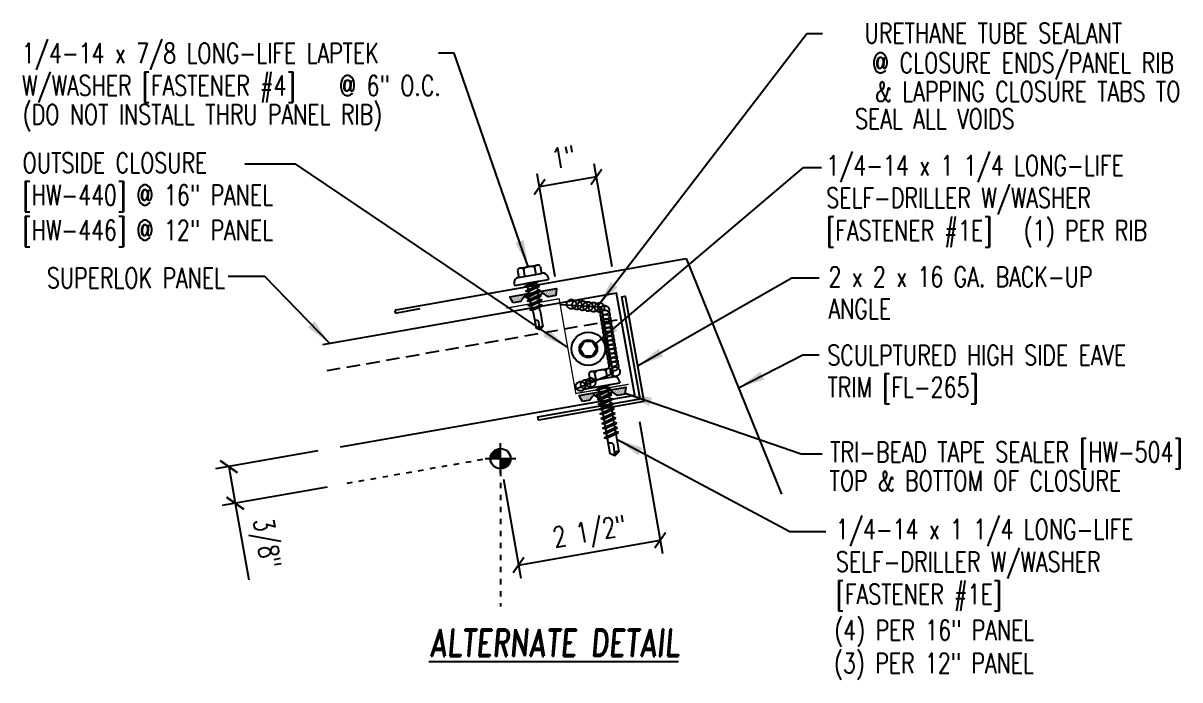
# Model space of a CAD drawing. Header units: inches. Extents: x 7 to 198, y 6 to 102.
# Drawn here: x 13.91 to 35.51, y 36.65 to 48.92 of the extents above; entities that cross this region are included whole.
import ezdxf
from ezdxf.enums import TextEntityAlignment as Align

# ---------------------------------------------------------------- set-up
doc = ezdxf.new("R2010")
doc.units = ezdxf.units.IN
doc.header["$MEASUREMENT"] = 0
for name, pattern in [('CENTER2', [1.125, 0.75, -0.125, 0.125, -0.125]), ('DASH2', [0.1875, 0.125, -0.0625]), ('DOT2', [0.125, 0, -0.125])]:
    doc.linetypes.add(name, pattern=pattern)
for name, color, linetype in [('CLO', 3, 'Continuous'), ('DIM', 2, 'Continuous'), ('FASTENER', 9, 'Continuous'), ('LABEL', 6, 'Continuous'), ('PANEL', 11, 'Continuous'), ('SEALANT', 253, 'CENTER2'), ('SECTION', 11, 'Continuous'), ('STLA', 10, 'Continuous'), ('TAPE', 8, 'Continuous'), ('TEXT', 2, 'Continuous'), ('TRIM', 6, 'Continuous')]:
    doc.layers.add(name, color=color, linetype=linetype)
doc.styles.add('ROMAND', font='romand', dxfattribs={"height": 0.075})
doc.styles.add('TEXT', font='SIMPLEX', dxfattribs={"width": 0.75, "height": 6})
doc.styles.add('TEXT1', font='ROMANS.shx', dxfattribs={"width": 0.75, "height": 0.375})
doc.dimstyles.new('DETAIL$7', dxfattribs={"dimscale": 4, "dimtxt": 6, "dimasz": 0.125, "dimexe": 0.0625, "dimexo": 0.125, "dimgap": 0.0625, "dimtad": 1, "dimdec": 5, "dimzin": 3, "dimdsep": 46, "dimlunit": 4, "dimtxsty": 'TEXT', "dimblk": 'ARCHTICK', "dimcen": 0.0625, "dimclrd": 7, "dimclre": 7, "dimclrt": 2, "dimadec": 0, "dimazin": 0, "dimtfac": 0.666667, "dimtdec": 5, "dimtmove": 0, "dimatfit": 3, "dimfxl": 0, "dimfrac": 2, "dimtolj": 1, "dimtzin": 3, "dimarcsym": 0})

# ---------------------------------------------------------------- blocks, each defined once
blk = doc.blocks.new('*X2')
at = {"color": 0}
for p, q in [((-0.434, 0.135), (-0.434, 0.135)), ((-0.434, 0.123), (-0.434, 0.123)), ((-0.422, 0.141), (-0.422, 0.141)), ((-0.422, 0.129), (-0.422, 0.129)), ((-0.422, 0.117), (-0.422, 0.117)), ((-0.422, 0.105), (-0.422, 0.105)), ((-0.422, 0.094), (-0.422, 0.094)), ((-0.422, 0.082), (-0.422, 0.082)), ((-0.41, 0.135), (-0.41, 0.135)), ((-0.41, 0.123), (-0.41, 0.123)), ((-0.41, 0.111), (-0.41, 0.111)), ((-0.41, 0.1), (-0.41, 0.1)), ((-0.41, 0.088), (-0.41, 0.088)), ((-0.41, 0.076), (-0.41, 0.076)), ((-0.41, 0.064), (-0.41, 0.064)), ((-0.41, 0.053), (-0.41, 0.053)), ((-0.41, 0.041), (-0.41, 0.041)), ((-0.398, 0.141), (-0.398, 0.141)), ((-0.398, 0.129), (-0.398, 0.129)), ((-0.398, 0.117), (-0.398, 0.117)), ((-0.398, 0.105), (-0.398, 0.105)), ((-0.398, 0.094), (-0.398, 0.094)), ((-0.398, 0.082), (-0.398, 0.082)), ((-0.398, 0.07), (-0.398, 0.07)), ((-0.398, 0.059), (-0.398, 0.059)), ((-0.398, 0.047), (-0.398, 0.047)), ((-0.398, 0.035), (-0.398, 0.035)), ((-0.398, 0.023), (-0.398, 0.023)), ((-0.387, 0.135), (-0.387, 0.135)), ((-0.387, 0.123), (-0.387, 0.123)), ((-0.387, 0.111), (-0.387, 0.111)), ((-0.387, 0.1), (-0.387, 0.1)), ((-0.387, 0.088), (-0.387, 0.088)), ((-0.387, 0.076), (-0.387, 0.076)), ((-0.387, 0.064), (-0.387, 0.064)), ((-0.387, 0.053), (-0.387, 0.053)), ((-0.387, 0.041), (-0.387, 0.041)), ((-0.387, 0.029), (-0.387, 0.029)), ((-0.375, 0.141), (-0.375, 0.141)), ((-0.375, 0.129), (-0.375, 0.129)), ((-0.375, 0.117), (-0.375, 0.117)), ((-0.375, 0.105), (-0.375, 0.105)), ((-0.375, 0.094), (-0.375, 0.094)), ((-0.375, 0.082), (-0.375, 0.082)), ((-0.375, 0.07), (-0.375, 0.07)), ((-0.375, 0.059), (-0.375, 0.059)), ((-0.375, 0.047), (-0.375, 0.047)), ((-0.375, 0.035), (-0.375, 0.035)), ((-0.375, 0.023), (-0.375, 0.023)), ((-0.363, 0.135), (-0.363, 0.135)), ((-0.363, 0.123), (-0.363, 0.123)), ((-0.363, 0.111), (-0.363, 0.111)), ((-0.363, 0.1), (-0.363, 0.1)), ((-0.363, 0.088), (-0.363, 0.088)), ((-0.363, 0.076), (-0.363, 0.076)), ((-0.363, 0.064), (-0.363, 0.064)), ((-0.363, 0.053), (-0.363, 0.053)), ((-0.363, 0.041), (-0.363, 0.041)), ((-0.363, 0.029), (-0.363, 0.029)), ((-0.352, 0.141), (-0.352, 0.141)), ((-0.352, 0.129), (-0.352, 0.129)), ((-0.352, 0.117), (-0.352, 0.117)), ((-0.352, 0.105), (-0.352, 0.105)), ((-0.352, 0.094), (-0.352, 0.094)), ((-0.352, 0.082), (-0.352, 0.082)), ((-0.352, 0.07), (-0.352, 0.07)), ((-0.352, 0.059), (-0.352, 0.059)), ((-0.352, 0.047), (-0.352, 0.047)), ((-0.352, 0.035), (-0.352, 0.035)), ((-0.352, 0.023), (-0.352, 0.023)), ((-0.34, 0.135), (-0.34, 0.135)), ((-0.34, 0.123), (-0.34, 0.123)), ((-0.34, 0.111), (-0.34, 0.111)), ((-0.34, 0.1), (-0.34, 0.1)), ((-0.34, 0.088), (-0.34, 0.088)), ((-0.34, 0.076), (-0.34, 0.076)), ((-0.34, 0.064), (-0.34, 0.064)), ((-0.34, 0.053), (-0.34, 0.053)), ((-0.34, 0.041), (-0.34, 0.041)), ((-0.34, 0.029), (-0.34, 0.029)), ((-0.328, 0.141), (-0.328, 0.141)), ((-0.328, 0.129), (-0.328, 0.129)), ((-0.328, 0.117), (-0.328, 0.117)), ((-0.328, 0.105), (-0.328, 0.105)), ((-0.328, 0.094), (-0.328, 0.094)), ((-0.328, 0.082), (-0.328, 0.082)), ((-0.328, 0.07), (-0.328, 0.07)), ((-0.328, 0.059), (-0.328, 0.059)), ((-0.328, 0.047), (-0.328, 0.047)), ((-0.328, 0.035), (-0.328, 0.035)), ((-0.328, 0.023), (-0.328, 0.023)), ((-0.316, 0.135), (-0.316, 0.135)), ((-0.316, 0.123), (-0.316, 0.123)), ((-0.316, 0.111), (-0.316, 0.111)), ((-0.316, 0.1), (-0.316, 0.1)), ((-0.316, 0.088), (-0.316, 0.088)), ((-0.316, 0.076), (-0.316, 0.076)), ((-0.316, 0.064), (-0.316, 0.064)), ((-0.316, 0.053), (-0.316, 0.053)), ((-0.316, 0.041), (-0.316, 0.041)), ((-0.316, 0.029), (-0.316, 0.029)), ((-0.305, 0.141), (-0.305, 0.141)), ((-0.305, 0.129), (-0.305, 0.129)), ((-0.305, 0.117), (-0.305, 0.117)), ((-0.305, 0.105), (-0.305, 0.105)), ((-0.305, 0.094), (-0.305, 0.094)), ((-0.305, 0.082), (-0.305, 0.082)), ((-0.305, 0.07), (-0.305, 0.07)), ((-0.305, 0.059), (-0.305, 0.059)), ((-0.305, 0.047), (-0.305, 0.047)), ((-0.305, 0.035), (-0.305, 0.035)), ((-0.305, 0.023), (-0.305, 0.023)), ((-0.293, 0.135), (-0.293, 0.135)), ((-0.293, 0.123), (-0.293, 0.123)), ((-0.293, 0.111), (-0.293, 0.111)), ((-0.293, 0.1), (-0.293, 0.1)), ((-0.293, 0.088), (-0.293, 0.088)), ((-0.293, 0.076), (-0.293, 0.076)), ((-0.293, 0.064), (-0.293, 0.064)), ((-0.293, 0.053), (-0.293, 0.053)), ((-0.293, 0.041), (-0.293, 0.041)), ((-0.293, 0.029), (-0.293, 0.029)), ((-0.281, 0.141), (-0.281, 0.141)), ((-0.281, 0.129), (-0.281, 0.129)), ((-0.281, 0.117), (-0.281, 0.117)), ((-0.281, 0.105), (-0.281, 0.105)), ((-0.281, 0.094), (-0.281, 0.094)), ((-0.281, 0.082), (-0.281, 0.082)), ((-0.281, 0.07), (-0.281, 0.07)), ((-0.281, 0.059), (-0.281, 0.059)), ((-0.281, 0.047), (-0.281, 0.047)), ((-0.281, 0.035), (-0.281, 0.035)), ((-0.281, 0.023), (-0.281, 0.023)), ((-0.27, 0.135), (-0.27, 0.135)), ((-0.27, 0.123), (-0.27, 0.123)), ((-0.27, 0.111), (-0.27, 0.111)), ((-0.27, 0.1), (-0.27, 0.1)), ((-0.27, 0.088), (-0.27, 0.088)), ((-0.27, 0.076), (-0.27, 0.076)), ((-0.27, 0.064), (-0.27, 0.064)), ((-0.27, 0.053), (-0.27, 0.053)), ((-0.27, 0.041), (-0.27, 0.041)), ((-0.27, 0.029), (-0.27, 0.029)), ((-0.258, 0.141), (-0.258, 0.141)), ((-0.258, 0.129), (-0.258, 0.129)), ((-0.258, 0.117), (-0.258, 0.117)), ((-0.258, 0.105), (-0.258, 0.105)), ((-0.258, 0.094), (-0.258, 0.094)), ((-0.258, 0.082), (-0.258, 0.082)), ((-0.258, 0.07), (-0.258, 0.07)), ((-0.258, 0.059), (-0.258, 0.059)), ((-0.258, 0.047), (-0.258, 0.047)), ((-0.258, 0.035), (-0.258, 0.035)), ((-0.258, 0.023), (-0.258, 0.023)), ((-0.246, 0.135), (-0.246, 0.135)), ((-0.246, 0.123), (-0.246, 0.123)), ((-0.246, 0.111), (-0.246, 0.111)), ((-0.246, 0.1), (-0.246, 0.1)), ((-0.246, 0.088), (-0.246, 0.088)), ((-0.246, 0.076), (-0.246, 0.076)), ((-0.246, 0.064), (-0.246, 0.064)), ((-0.246, 0.053), (-0.246, 0.053)), ((-0.246, 0.041), (-0.246, 0.041)), ((-0.234, 0.141), (-0.234, 0.141)), ((-0.234, 0.129), (-0.234, 0.129)), ((-0.234, 0.117), (-0.234, 0.117)), ((-0.234, 0.105), (-0.234, 0.105)), ((-0.234, 0.094), (-0.234, 0.094)), ((-0.234, 0.082), (-0.234, 0.082)), ((-0.234, 0.07), (-0.234, 0.07)), ((-0.234, 0.059), (-0.234, 0.059)), ((-0.234, 0.047), (-0.234, 0.047)), ((-0.223, 0.135), (-0.223, 0.135)), ((-0.223, 0.123), (-0.223, 0.123)), ((-0.223, 0.111), (-0.223, 0.111)), ((-0.223, 0.1), (-0.223, 0.1)), ((-0.223, 0.088), (-0.223, 0.088)), ((-0.223, 0.076), (-0.223, 0.076)), ((-0.223, 0.064), (-0.223, 0.064)), ((-0.211, 0.141), (-0.211, 0.141)), ((-0.211, 0.129), (-0.211, 0.129)), ((-0.211, 0.117), (-0.211, 0.117)), ((-0.211, 0.105), (-0.211, 0.105)), ((-0.211, 0.094), (-0.211, 0.094)), ((-0.211, 0.082), (-0.211, 0.082)), ((-0.211, 0.07), (-0.211, 0.07)), ((-0.199, 0.135), (-0.199, 0.135)), ((-0.199, 0.123), (-0.199, 0.123)), ((-0.199, 0.111), (-0.199, 0.111)), ((-0.199, 0.1), (-0.199, 0.1)), ((-0.199, 0.088), (-0.199, 0.088)), ((-0.188, 0.141), (-0.188, 0.141)), ((-0.188, 0.129), (-0.188, 0.129)), ((-0.188, 0.117), (-0.188, 0.117)), ((-0.188, 0.105), (-0.188, 0.105)), ((-0.188, 0.094), (-0.188, 0.094)), ((-0.176, 0.135), (-0.176, 0.135)), ((-0.176, 0.123), (-0.176, 0.123)), ((-0.176, 0.111), (-0.176, 0.111)), ((-0.164, 0.141), (-0.164, 0.141)), ((-0.164, 0.129), (-0.164, 0.129)), ((-0.164, 0.117), (-0.164, 0.117)), ((-0.164, 0.105), (-0.164, 0.105)), ((-0.152, 0.135), (-0.152, 0.135)), ((-0.152, 0.123), (-0.152, 0.123)), ((-0.152, 0.111), (-0.152, 0.111)), ((-0.152, 0.1), (-0.152, 0.1)), ((-0.141, 0.141), (-0.141, 0.141)), ((-0.141, 0.129), (-0.141, 0.129)), ((-0.141, 0.117), (-0.141, 0.117)), ((-0.141, 0.105), (-0.141, 0.105)), ((-0.141, 0.094), (-0.141, 0.094)), ((-0.141, 0.082), (-0.141, 0.082)), ((-0.129, 0.135), (-0.129, 0.135)), ((-0.129, 0.123), (-0.129, 0.123)), ((-0.129, 0.111), (-0.129, 0.111)), ((-0.129, 0.1), (-0.129, 0.1)), ((-0.129, 0.088), (-0.129, 0.088)), ((-0.129, 0.076), (-0.129, 0.076)), ((-0.117, 0.141), (-0.117, 0.141)), ((-0.117, 0.129), (-0.117, 0.129)), ((-0.117, 0.117), (-0.117, 0.117)), ((-0.117, 0.105), (-0.117, 0.105)), ((-0.117, 0.094), (-0.117, 0.094)), ((-0.117, 0.082), (-0.117, 0.082)), ((-0.117, 0.07), (-0.117, 0.07)), ((-0.117, 0.059), (-0.117, 0.059)), ((-0.105, 0.135), (-0.105, 0.135)), ((-0.105, 0.123), (-0.105, 0.123)), ((-0.105, 0.111), (-0.105, 0.111)), ((-0.105, 0.1), (-0.105, 0.1)), ((-0.105, 0.088), (-0.105, 0.088)), ((-0.105, 0.076), (-0.105, 0.076)), ((-0.105, 0.064), (-0.105, 0.064)), ((-0.105, 0.053), (-0.105, 0.053)), ((-0.094, 0.141), (-0.094, 0.141)), ((-0.094, 0.129), (-0.094, 0.129)), ((-0.094, 0.117), (-0.094, 0.117)), ((-0.094, 0.105), (-0.094, 0.105)), ((-0.094, 0.094), (-0.094, 0.094)), ((-0.094, 0.082), (-0.094, 0.082)), ((-0.094, 0.07), (-0.094, 0.07)), ((-0.094, 0.059), (-0.094, 0.059)), ((-0.094, 0.047), (-0.094, 0.047)), ((-0.094, 0.035), (-0.094, 0.035)), ((-0.082, 0.135), (-0.082, 0.135)), ((-0.082, 0.123), (-0.082, 0.123)), ((-0.082, 0.111), (-0.082, 0.111)), ((-0.082, 0.1), (-0.082, 0.1)), ((-0.082, 0.088), (-0.082, 0.088)), ((-0.082, 0.076), (-0.082, 0.076)), ((-0.082, 0.064), (-0.082, 0.064)), ((-0.082, 0.053), (-0.082, 0.053)), ((-0.082, 0.041), (-0.082, 0.041)), ((-0.082, 0.029), (-0.082, 0.029)), ((-0.07, 0.141), (-0.07, 0.141)), ((-0.07, 0.129), (-0.07, 0.129)), ((-0.07, 0.117), (-0.07, 0.117)), ((-0.07, 0.105), (-0.07, 0.105)), ((-0.07, 0.094), (-0.07, 0.094)), ((-0.07, 0.082), (-0.07, 0.082)), ((-0.07, 0.07), (-0.07, 0.07)), ((-0.07, 0.059), (-0.07, 0.059)), ((-0.07, 0.047), (-0.07, 0.047)), ((-0.07, 0.035), (-0.07, 0.035)), ((-0.07, 0.023), (-0.07, 0.023)), ((-0.059, 0.135), (-0.059, 0.135)), ((-0.059, 0.123), (-0.059, 0.123)), ((-0.059, 0.111), (-0.059, 0.111)), ((-0.059, 0.1), (-0.059, 0.1)), ((-0.059, 0.088), (-0.059, 0.088)), ((-0.059, 0.076), (-0.059, 0.076)), ((-0.059, 0.064), (-0.059, 0.064)), ((-0.059, 0.053), (-0.059, 0.053)), ((-0.059, 0.041), (-0.059, 0.041)), ((-0.059, 0.029), (-0.059, 0.029)), ((-0.047, 0.141), (-0.047, 0.141)), ((-0.047, 0.129), (-0.047, 0.129)), ((-0.047, 0.117), (-0.047, 0.117)), ((-0.047, 0.105), (-0.047, 0.105)), ((-0.047, 0.094), (-0.047, 0.094)), ((-0.047, 0.082), (-0.047, 0.082)), ((-0.047, 0.07), (-0.047, 0.07)), ((-0.047, 0.059), (-0.047, 0.059)), ((-0.047, 0.047), (-0.047, 0.047)), ((-0.047, 0.035), (-0.047, 0.035)), ((-0.047, 0.023), (-0.047, 0.023)), ((-0.035, 0.135), (-0.035, 0.135)), ((-0.035, 0.123), (-0.035, 0.123)), ((-0.035, 0.111), (-0.035, 0.111)), ((-0.035, 0.1), (-0.035, 0.1)), ((-0.035, 0.088), (-0.035, 0.088)), ((-0.035, 0.076), (-0.035, 0.076)), ((-0.035, 0.064), (-0.035, 0.064)), ((-0.035, 0.053), (-0.035, 0.053)), ((-0.035, 0.041), (-0.035, 0.041)), ((-0.035, 0.029), (-0.035, 0.029)), ((-0.023, 0.141), (-0.023, 0.141)), ((-0.023, 0.129), (-0.023, 0.129)), ((-0.023, 0.117), (-0.023, 0.117)), ((-0.023, 0.105), (-0.023, 0.105)), ((-0.023, 0.094), (-0.023, 0.094)), ((-0.023, 0.082), (-0.023, 0.082)), ((-0.023, 0.07), (-0.023, 0.07)), ((-0.023, 0.059), (-0.023, 0.059)), ((-0.023, 0.047), (-0.023, 0.047)), ((-0.023, 0.035), (-0.023, 0.035)), ((-0.023, 0.023), (-0.023, 0.023)), ((-0.012, 0.135), (-0.012, 0.135)), ((-0.012, 0.123), (-0.012, 0.123)), ((-0.012, 0.111), (-0.012, 0.111)), ((-0.012, 0.1), (-0.012, 0.1)), ((-0.012, 0.088), (-0.012, 0.088)), ((-0.012, 0.076), (-0.012, 0.076)), ((-0.012, 0.064), (-0.012, 0.064)), ((-0.012, 0.053), (-0.012, 0.053)), ((-0.012, 0.041), (-0.012, 0.041)), ((-0.012, 0.029), (-0.012, 0.029)), ((0, 0.141), (0, 0.141)), ((0, 0.129), (0, 0.129)), ((0, 0.117), (0, 0.117)), ((0, 0.105), (0, 0.105)), ((0, 0.094), (0, 0.094)), ((0, 0.082), (0, 0.082)), ((0, 0.07), (0, 0.07)), ((0, 0.059), (0, 0.059)), ((0, 0.047), (0, 0.047)), ((0, 0.035), (0, 0.035)), ((0, 0.023), (0, 0.023)), ((0.012, 0.135), (0.012, 0.135)), ((0.012, 0.123), (0.012, 0.123)), ((0.012, 0.111), (0.012, 0.111)), ((0.012, 0.1), (0.012, 0.1)), ((0.012, 0.088), (0.012, 0.088)), ((0.012, 0.076), (0.012, 0.076)), ((0.012, 0.064), (0.012, 0.064)), ((0.012, 0.053), (0.012, 0.053)), ((0.012, 0.041), (0.012, 0.041)), ((0.012, 0.029), (0.012, 0.029)), ((0.023, 0.141), (0.023, 0.141)), ((0.023, 0.129), (0.023, 0.129)), ((0.023, 0.117), (0.023, 0.117)), ((0.023, 0.105), (0.023, 0.105)), ((0.023, 0.094), (0.023, 0.094)), ((0.023, 0.082), (0.023, 0.082)), ((0.023, 0.07), (0.023, 0.07)), ((0.023, 0.059), (0.023, 0.059)), ((0.023, 0.047), (0.023, 0.047)), ((0.023, 0.035), (0.023, 0.035)), ((0.023, 0.023), (0.023, 0.023)), ((0.035, 0.135), (0.035, 0.135)), ((0.035, 0.123), (0.035, 0.123)), ((0.035, 0.111), (0.035, 0.111)), ((0.035, 0.1), (0.035, 0.1)), ((0.035, 0.088), (0.035, 0.088)), ((0.035, 0.076), (0.035, 0.076)), ((0.035, 0.064), (0.035, 0.064)), ((0.035, 0.053), (0.035, 0.053)), ((0.035, 0.041), (0.035, 0.041)), ((0.035, 0.029), (0.035, 0.029)), ((0.047, 0.141), (0.047, 0.141)), ((0.047, 0.129), (0.047, 0.129)), ((0.047, 0.117), (0.047, 0.117)), ((0.047, 0.105), (0.047, 0.105)), ((0.047, 0.094), (0.047, 0.094)), ((0.047, 0.082), (0.047, 0.082)), ((0.047, 0.07), (0.047, 0.07)), ((0.047, 0.059), (0.047, 0.059)), ((0.047, 0.047), (0.047, 0.047)), ((0.047, 0.035), (0.047, 0.035)), ((0.047, 0.023), (0.047, 0.023)), ((0.059, 0.135), (0.059, 0.135)), ((0.059, 0.123), (0.059, 0.123)), ((0.059, 0.111), (0.059, 0.111)), ((0.059, 0.1), (0.059, 0.1)), ((0.059, 0.088), (0.059, 0.088)), ((0.059, 0.076), (0.059, 0.076)), ((0.059, 0.064), (0.059, 0.064)), ((0.059, 0.053), (0.059, 0.053)), ((0.059, 0.041), (0.059, 0.041)), ((0.059, 0.029), (0.059, 0.029)), ((0.07, 0.141), (0.07, 0.141)), ((0.07, 0.129), (0.07, 0.129)), ((0.07, 0.117), (0.07, 0.117)), ((0.07, 0.105), (0.07, 0.105)), ((0.07, 0.094), (0.07, 0.094)), ((0.07, 0.082), (0.07, 0.082)), ((0.07, 0.07), (0.07, 0.07)), ((0.07, 0.059), (0.07, 0.059)), ((0.07, 0.047), (0.07, 0.047)), ((0.07, 0.035), (0.07, 0.035)), ((0.07, 0.023), (0.07, 0.023)), ((0.082, 0.135), (0.082, 0.135)), ((0.082, 0.123), (0.082, 0.123)), ((0.082, 0.111), (0.082, 0.111)), ((0.082, 0.1), (0.082, 0.1)), ((0.082, 0.088), (0.082, 0.088)), ((0.082, 0.076), (0.082, 0.076)), ((0.082, 0.064), (0.082, 0.064)), ((0.082, 0.053), (0.082, 0.053)), ((0.082, 0.041), (0.082, 0.041)), ((0.082, 0.029), (0.082, 0.029)), ((0.094, 0.141), (0.094, 0.141)), ((0.094, 0.129), (0.094, 0.129)), ((0.094, 0.117), (0.094, 0.117)), ((0.094, 0.105), (0.094, 0.105)), ((0.094, 0.094), (0.094, 0.094)), ((0.094, 0.082), (0.094, 0.082)), ((0.094, 0.07), (0.094, 0.07)), ((0.094, 0.059), (0.094, 0.059)), ((0.094, 0.047), (0.094, 0.047)), ((0.094, 0.035), (0.094, 0.035)), ((0.105, 0.135), (0.105, 0.135)), ((0.105, 0.123), (0.105, 0.123)), ((0.105, 0.111), (0.105, 0.111)), ((0.105, 0.1), (0.105, 0.1)), ((0.105, 0.088), (0.105, 0.088)), ((0.105, 0.076), (0.105, 0.076)), ((0.105, 0.064), (0.105, 0.064)), ((0.105, 0.053), (0.105, 0.053)), ((0.117, 0.141), (0.117, 0.141)), ((0.117, 0.129), (0.117, 0.129)), ((0.117, 0.117), (0.117, 0.117)), ((0.117, 0.105), (0.117, 0.105)), ((0.117, 0.094), (0.117, 0.094)), ((0.117, 0.082), (0.117, 0.082)), ((0.117, 0.07), (0.117, 0.07)), ((0.117, 0.059), (0.117, 0.059)), ((0.129, 0.135), (0.129, 0.135)), ((0.129, 0.123), (0.129, 0.123)), ((0.129, 0.111), (0.129, 0.111)), ((0.129, 0.1), (0.129, 0.1)), ((0.129, 0.088), (0.129, 0.088)), ((0.129, 0.076), (0.129, 0.076)), ((0.141, 0.141), (0.141, 0.141)), ((0.141, 0.129), (0.141, 0.129)), ((0.141, 0.117), (0.141, 0.117)), ((0.141, 0.105), (0.141, 0.105)), ((0.141, 0.094), (0.141, 0.094)), ((0.141, 0.082), (0.141, 0.082)), ((0.152, 0.135), (0.152, 0.135)), ((0.152, 0.123), (0.152, 0.123)), ((0.152, 0.111), (0.152, 0.111)), ((0.152, 0.1), (0.152, 0.1)), ((0.164, 0.141), (0.164, 0.141)), ((0.164, 0.129), (0.164, 0.129)), ((0.164, 0.117), (0.164, 0.117)), ((0.164, 0.105), (0.164, 0.105)), ((0.176, 0.135), (0.176, 0.135)), ((0.176, 0.123), (0.176, 0.123)), ((0.176, 0.111), (0.176, 0.111)), ((0.188, 0.141), (0.188, 0.141)), ((0.188, 0.129), (0.188, 0.129)), ((0.188, 0.117), (0.188, 0.117)), ((0.188, 0.105), (0.188, 0.105)), ((0.188, 0.094), (0.188, 0.094)), ((0.199, 0.135), (0.199, 0.135)), ((0.199, 0.123), (0.199, 0.123)), ((0.199, 0.111), (0.199, 0.111)), ((0.199, 0.1), (0.199, 0.1)), ((0.199, 0.088), (0.199, 0.088)), ((0.211, 0.141), (0.211, 0.141)), ((0.211, 0.129), (0.211, 0.129)), ((0.211, 0.117), (0.211, 0.117)), ((0.211, 0.105), (0.211, 0.105)), ((0.211, 0.094), (0.211, 0.094)), ((0.211, 0.082), (0.211, 0.082)), ((0.211, 0.07), (0.211, 0.07)), ((0.223, 0.135), (0.223, 0.135)), ((0.223, 0.123), (0.223, 0.123)), ((0.223, 0.111), (0.223, 0.111)), ((0.223, 0.1), (0.223, 0.1)), ((0.223, 0.088), (0.223, 0.088)), ((0.223, 0.076), (0.223, 0.076)), ((0.223, 0.064), (0.223, 0.064)), ((0.234, 0.141), (0.234, 0.141)), ((0.234, 0.129), (0.234, 0.129)), ((0.234, 0.117), (0.234, 0.117)), ((0.234, 0.105), (0.234, 0.105)), ((0.234, 0.094), (0.234, 0.094)), ((0.234, 0.082), (0.234, 0.082)), ((0.234, 0.07), (0.234, 0.07)), ((0.234, 0.059), (0.234, 0.059)), ((0.234, 0.047), (0.234, 0.047)), ((0.246, 0.135), (0.246, 0.135)), ((0.246, 0.123), (0.246, 0.123)), ((0.246, 0.111), (0.246, 0.111)), ((0.246, 0.1), (0.246, 0.1)), ((0.246, 0.088), (0.246, 0.088)), ((0.246, 0.076), (0.246, 0.076)), ((0.246, 0.064), (0.246, 0.064)), ((0.246, 0.053), (0.246, 0.053)), ((0.246, 0.041), (0.246, 0.041)), ((0.258, 0.141), (0.258, 0.141)), ((0.258, 0.129), (0.258, 0.129)), ((0.258, 0.117), (0.258, 0.117)), ((0.258, 0.105), (0.258, 0.105)), ((0.258, 0.094), (0.258, 0.094)), ((0.258, 0.082), (0.258, 0.082)), ((0.258, 0.07), (0.258, 0.07)), ((0.258, 0.059), (0.258, 0.059)), ((0.258, 0.047), (0.258, 0.047)), ((0.258, 0.035), (0.258, 0.035)), ((0.258, 0.023), (0.258, 0.023)), ((0.27, 0.135), (0.27, 0.135)), ((0.27, 0.123), (0.27, 0.123)), ((0.27, 0.111), (0.27, 0.111)), ((0.27, 0.1), (0.27, 0.1)), ((0.27, 0.088), (0.27, 0.088)), ((0.27, 0.076), (0.27, 0.076)), ((0.27, 0.064), (0.27, 0.064)), ((0.27, 0.053), (0.27, 0.053)), ((0.27, 0.041), (0.27, 0.041)), ((0.27, 0.029), (0.27, 0.029)), ((0.281, 0.141), (0.281, 0.141)), ((0.281, 0.129), (0.281, 0.129)), ((0.281, 0.117), (0.281, 0.117)), ((0.281, 0.105), (0.281, 0.105)), ((0.281, 0.094), (0.281, 0.094)), ((0.281, 0.082), (0.281, 0.082)), ((0.281, 0.07), (0.281, 0.07)), ((0.281, 0.059), (0.281, 0.059)), ((0.281, 0.047), (0.281, 0.047)), ((0.281, 0.035), (0.281, 0.035)), ((0.281, 0.023), (0.281, 0.023)), ((0.293, 0.135), (0.293, 0.135)), ((0.293, 0.123), (0.293, 0.123)), ((0.293, 0.111), (0.293, 0.111)), ((0.293, 0.1), (0.293, 0.1)), ((0.293, 0.088), (0.293, 0.088)), ((0.293, 0.076), (0.293, 0.076)), ((0.293, 0.064), (0.293, 0.064)), ((0.293, 0.053), (0.293, 0.053)), ((0.293, 0.041), (0.293, 0.041)), ((0.293, 0.029), (0.293, 0.029)), ((0.305, 0.141), (0.305, 0.141)), ((0.305, 0.129), (0.305, 0.129)), ((0.305, 0.117), (0.305, 0.117)), ((0.305, 0.105), (0.305, 0.105)), ((0.305, 0.094), (0.305, 0.094)), ((0.305, 0.082), (0.305, 0.082)), ((0.305, 0.07), (0.305, 0.07)), ((0.305, 0.059), (0.305, 0.059)), ((0.305, 0.047), (0.305, 0.047)), ((0.305, 0.035), (0.305, 0.035)), ((0.305, 0.023), (0.305, 0.023)), ((0.316, 0.135), (0.316, 0.135)), ((0.316, 0.123), (0.316, 0.123)), ((0.316, 0.111), (0.316, 0.111)), ((0.316, 0.1), (0.316, 0.1)), ((0.316, 0.088), (0.316, 0.088)), ((0.316, 0.076), (0.316, 0.076)), ((0.316, 0.064), (0.316, 0.064)), ((0.316, 0.053), (0.316, 0.053)), ((0.316, 0.041), (0.316, 0.041)), ((0.316, 0.029), (0.316, 0.029)), ((0.328, 0.141), (0.328, 0.141)), ((0.328, 0.129), (0.328, 0.129)), ((0.328, 0.117), (0.328, 0.117)), ((0.328, 0.105), (0.328, 0.105)), ((0.328, 0.094), (0.328, 0.094)), ((0.328, 0.082), (0.328, 0.082)), ((0.328, 0.07), (0.328, 0.07)), ((0.328, 0.059), (0.328, 0.059)), ((0.328, 0.047), (0.328, 0.047)), ((0.328, 0.035), (0.328, 0.035)), ((0.328, 0.023), (0.328, 0.023)), ((0.34, 0.135), (0.34, 0.135)), ((0.34, 0.123), (0.34, 0.123)), ((0.34, 0.111), (0.34, 0.111)), ((0.34, 0.1), (0.34, 0.1)), ((0.34, 0.088), (0.34, 0.088)), ((0.34, 0.076), (0.34, 0.076)), ((0.34, 0.064), (0.34, 0.064)), ((0.34, 0.053), (0.34, 0.053)), ((0.34, 0.041), (0.34, 0.041)), ((0.34, 0.029), (0.34, 0.029)), ((0.352, 0.141), (0.352, 0.141)), ((0.352, 0.129), (0.352, 0.129)), ((0.352, 0.117), (0.352, 0.117)), ((0.352, 0.105), (0.352, 0.105)), ((0.352, 0.094), (0.352, 0.094)), ((0.352, 0.082), (0.352, 0.082)), ((0.352, 0.07), (0.352, 0.07)), ((0.352, 0.059), (0.352, 0.059)), ((0.352, 0.047), (0.352, 0.047)), ((0.352, 0.035), (0.352, 0.035)), ((0.352, 0.023), (0.352, 0.023)), ((0.363, 0.135), (0.363, 0.135)), ((0.363, 0.123), (0.363, 0.123)), ((0.363, 0.111), (0.363, 0.111)), ((0.363, 0.1), (0.363, 0.1)), ((0.363, 0.088), (0.363, 0.088)), ((0.363, 0.076), (0.363, 0.076)), ((0.363, 0.064), (0.363, 0.064)), ((0.363, 0.053), (0.363, 0.053)), ((0.363, 0.041), (0.363, 0.041)), ((0.363, 0.029), (0.363, 0.029)), ((0.375, 0.141), (0.375, 0.141)), ((0.375, 0.129), (0.375, 0.129)), ((0.375, 0.117), (0.375, 0.117)), ((0.375, 0.105), (0.375, 0.105)), ((0.375, 0.094), (0.375, 0.094)), ((0.375, 0.082), (0.375, 0.082)), ((0.375, 0.07), (0.375, 0.07)), ((0.375, 0.059), (0.375, 0.059)), ((0.375, 0.047), (0.375, 0.047)), ((0.375, 0.035), (0.375, 0.035)), ((0.375, 0.023), (0.375, 0.023)), ((0.387, 0.135), (0.387, 0.135)), ((0.387, 0.123), (0.387, 0.123)), ((0.387, 0.111), (0.387, 0.111)), ((0.387, 0.1), (0.387, 0.1)), ((0.387, 0.088), (0.387, 0.088)), ((0.387, 0.076), (0.387, 0.076)), ((0.387, 0.064), (0.387, 0.064)), ((0.387, 0.053), (0.387, 0.053)), ((0.387, 0.041), (0.387, 0.041)), ((0.387, 0.029), (0.387, 0.029)), ((0.398, 0.141), (0.398, 0.141)), ((0.398, 0.129), (0.398, 0.129)), ((0.398, 0.117), (0.398, 0.117)), ((0.398, 0.105), (0.398, 0.105)), ((0.398, 0.094), (0.398, 0.094)), ((0.398, 0.082), (0.398, 0.082)), ((0.398, 0.07), (0.398, 0.07)), ((0.398, 0.059), (0.398, 0.059)), ((0.398, 0.047), (0.398, 0.047)), ((0.398, 0.035), (0.398, 0.035)), ((0.398, 0.023), (0.398, 0.023)), ((0.41, 0.135), (0.41, 0.135)), ((0.41, 0.123), (0.41, 0.123)), ((0.41, 0.111), (0.41, 0.111)), ((0.41, 0.1), (0.41, 0.1)), ((0.41, 0.088), (0.41, 0.088)), ((0.41, 0.076), (0.41, 0.076)), ((0.41, 0.064), (0.41, 0.064)), ((0.41, 0.053), (0.41, 0.053)), ((0.41, 0.041), (0.41, 0.041)), ((0.422, 0.141), (0.422, 0.141)), ((0.422, 0.129), (0.422, 0.129)), ((0.422, 0.117), (0.422, 0.117)), ((0.422, 0.105), (0.422, 0.105)), ((0.422, 0.094), (0.422, 0.094)), ((0.422, 0.082), (0.422, 0.082)), ((0.434, 0.135), (0.434, 0.135)), ((0.434, 0.123), (0.434, 0.123))]:
    blk.add_line(p, q, dxfattribs=at)
blk = doc.blocks.new('MB_DBTAP')
at = {"layer": 'TAPE', "color": 9}
blk.add_lwpolyline([(-0.403, 0.018), (-0.442, 0.141), (0.442, 0.141), (0.403, 0.018), (0.26, 0.018), (0.17, 0.109), (0.079, 0.018), (0, 0.018), (-0.079, 0.018), (-0.17, 0.109), (-0.26, 0.018)], close=True, dxfattribs=at)
at = {"layer": 'TAPE', "color": 251}
blk.add_blockref('*X2', (0, 0), dxfattribs=at)
blk = doc.blocks.new('MB_DW4')
at = {"layer": 'FASTENER'}
for p, q in [((-0.217, 0.305), (-0.217, 0.171)), ((-0.163, 0.337), (0.159, 0.337)), ((-0.108, 0.305), (-0.108, 0.171)), ((0.105, 0.305), (0.105, 0.171)), ((0.214, 0.305), (0.214, 0.171)), ((-0.326, 0.071), (-0.326, 0.037)), ((-0.326, 0.037), (0.322, 0.037)), ((-0.226, 0.171), (0.214, 0.171)), ((-0.141, -0.014), (0.037, 0.037)), ((-0.105, -0.034), (0.137, 0.035)), ((-0.088, 0.037), (-0.088, 0.001)), ((-0.088, 0.037), (0.085, 0.037)), ((0.085, 0.037), (0.134, 0.037)), ((0.085, 0.02), (0.085, -0.041)), ((0.137, 0.035), (0.134, 0.037)), ((0.322, 0.071), (0.322, 0.037)), ((-0.105, -0.034), (-0.141, -0.014)), ((-0.141, -0.105), (0.102, -0.036)), ((-0.105, -0.125), (-0.141, -0.105)), ((-0.141, -0.196), (0.102, -0.127)), ((-0.105, -0.216), (-0.141, -0.196)), ((-0.105, -0.125), (0.137, -0.056)), ((-0.105, -0.216), (0.137, -0.147)), ((-0.088, -0.029), (-0.088, -0.09)), ((-0.088, -0.12), (-0.088, -0.181)), ((-0.084, -0.27), (-0.088, -0.211)), ((0.084, -0.223), (0.085, -0.211)), ((0.085, -0.071), (0.085, -0.131)), ((0.085, -0.162), (0.085, -0.211)), ((0.137, -0.056), (0.102, -0.036)), ((0.137, -0.147), (0.102, -0.127)), ((-0.141, -0.287), (0.102, -0.217)), ((-0.105, -0.307), (-0.141, -0.287)), ((-0.141, -0.378), (0.102, -0.308)), ((-0.105, -0.398), (-0.141, -0.378)), ((-0.122, -0.463), (0.089, -0.403)), ((-0.105, -0.307), (0.137, -0.238)), ((-0.105, -0.398), (0.137, -0.328)), ((-0.086, -0.483), (0.124, -0.423)), ((-0.078, -0.36), (-0.082, -0.3)), ((-0.071, -0.449), (-0.075, -0.389)), ((0.071, -0.408), (0.075, -0.346)), ((0.077, -0.315), (0.082, -0.253)), ((0.124, -0.423), (0.089, -0.403)), ((0.137, -0.238), (0.102, -0.217)), ((0.137, -0.328), (0.102, -0.308)), ((-0.086, -0.483), (-0.122, -0.463)), ((-0.066, -0.516), (-0.069, -0.478)), ((-0.066, -0.516), (-0.066, -0.82)), ((0.063, -0.515), (0.068, -0.439)), ((0.063, -0.516), (0.063, -0.82)), ((-0.002, -0.866), (-0.066, -0.82)), ((-0.003, -0.854), (0.009, -0.714)), ((-0.002, -0.866), (0.063, -0.82))]:
    blk.add_line(p, q, dxfattribs=at)
for centre, radius, start, end in [((-0.163, 0.274), 0.0628, 29.8754, 150.1246), ((-0.002, 0.141), 0.196, 56.9974, 123.0026), ((0.159, 0.274), 0.0628, 29.8754, 150.1246), ((-0.226, 0.071), 0.1, 90, 180), ((0.222, 0.071), 0.1, 0, 90), ((0.073, -0.516), 0.01, 175.9484, 180), ((-0.036, -0.723), 0.0461, 11.1445, 130.906), ((0.039, -0.855), 0.0422, 55.4585, 194.8454)]:
    blk.add_arc(centre, radius, start, end, dxfattribs=at)
blk = doc.blocks.new('MB_516W')
blk.add_lwpolyline([(-0.078, 0.135), (-0.156, 0), (-0.078, -0.135), (0.078, -0.135), (0.156, 0), (0.078, 0.135)], close=True)
for radius in [0.312, 0.166]:
    blk.add_circle((0, 0), radius)
blk = doc.blocks.new('A$C23AA14D5')
at = {"layer": 'CLO', "const_width": 0.0239}
blk.add_lwpolyline([(2.284, 0.187), (1.299, 0.014), (0.987, 1.785), (0.002, 1.611)], dxfattribs=at)
at = {"layer": 'CLO'}
blk.add_lwpolyline([(1.285, 0.094), (1.993, 0.397), (1.776, 1.628), (1.007, 1.67)], dxfattribs=at)
blk = doc.blocks.new('_ArchTick')
at = {"color": 0, "linetype": 'ByBlock', "const_width": 0.15}
blk.add_lwpolyline([(-0.5, -0.5), (0.5, 0.5)], dxfattribs=at)
blk = doc.blocks.new('wp')
at = {"layer": 'SECTION'}
for p, q in [((0, -0.0958), (0, 0.0958)), ((-0.0958, 0), (0.0958, 0))]:
    blk.add_line(p, q, dxfattribs=at)
at = {"layer": 'SECTION', "const_width": 0.0625}
for points in [[(0, 0.0312, 0.414214), (-0.0312, 0, 1)], [(0, -0.0312, 0.414214), (0.0312, 0, 1)]]:
    blk.add_lwpolyline(points, format="xyb", dxfattribs=at)
at = {"layer": 'SECTION'}
blk.add_circle((0, 0), 0.0625, dxfattribs=at)
blk = doc.blocks.new('fz7')
at = {"layer": 'FASTENER'}
for p, q in [((-0.215, 0.305), (-0.215, 0.171)), ((-0.161, 0.337), (0.161, 0.337)), ((-0.107, 0.305), (-0.107, 0.171)), ((0.107, 0.305), (0.107, 0.171)), ((0.215, 0.305), (0.215, 0.171)), ((-0.324, 0.071), (-0.324, 0.037)), ((-0.324, 0.037), (0.324, 0.037)), ((-0.224, 0.171), (0.215, 0.171)), ((-0.139, -0.016), (0.046, 0.037)), ((-0.104, -0.036), (0.139, 0.033)), ((-0.086, 0.037), (-0.086, -0.001)), ((-0.086, 0.037), (0.086, 0.037)), ((0.086, 0.037), (0.133, 0.037)), ((0.086, 0.018), (0.086, -0.042)), ((0.139, 0.033), (0.133, 0.037)), ((0.324, 0.071), (0.324, 0.037)), ((-0.104, -0.036), (-0.139, -0.016)), ((-0.139, -0.107), (0.104, -0.038)), ((-0.104, -0.127), (-0.139, -0.107)), ((-0.139, -0.198), (0.104, -0.128)), ((-0.104, -0.218), (-0.139, -0.198)), ((-0.104, -0.127), (0.139, -0.058)), ((-0.104, -0.218), (0.139, -0.149)), ((-0.086, -0.031), (-0.086, -0.092)), ((-0.086, -0.122), (-0.086, -0.183)), ((-0.086, -0.213), (-0.086, -0.274)), ((0.086, -0.073), (0.086, -0.133)), ((0.086, -0.164), (0.086, -0.224)), ((0.139, -0.058), (0.104, -0.038)), ((0.139, -0.149), (0.104, -0.128)), ((-0.139, -0.289), (0.104, -0.219)), ((-0.104, -0.309), (-0.139, -0.289)), ((-0.139, -0.38), (0.104, -0.31)), ((-0.104, -0.4), (-0.139, -0.38)), ((-0.139, -0.47), (0.104, -0.401)), ((-0.104, -0.309), (0.139, -0.239)), ((-0.104, -0.4), (0.139, -0.33)), ((-0.104, -0.491), (0.139, -0.421)), ((-0.086, -0.304), (-0.086, -0.364)), ((-0.086, -0.395), (-0.086, -0.455)), ((0.086, -0.255), (0.086, -0.315)), ((0.086, -0.345), (0.086, -0.406)), ((0.139, -0.239), (0.104, -0.219)), ((0.139, -0.33), (0.104, -0.31)), ((0.139, -0.421), (0.104, -0.401)), ((-0.104, -0.491), (-0.139, -0.47)), ((-0.139, -0.561), (0.104, -0.492)), ((-0.104, -0.581), (-0.139, -0.561)), ((-0.139, -0.652), (0.104, -0.583)), ((-0.104, -0.581), (0.139, -0.512)), ((-0.104, -0.672), (0.139, -0.603)), ((-0.086, -0.486), (-0.086, -0.546)), ((-0.086, -0.577), (-0.086, -0.637)), ((0.086, -0.436), (0.086, -0.497)), ((0.086, -0.527), (0.086, -0.588)), ((0.086, -0.618), (0.086, -0.679)), ((0.139, -0.512), (0.104, -0.492)), ((0.139, -0.603), (0.104, -0.583)), ((-0.104, -0.672), (-0.139, -0.652)), ((-0.139, -0.743), (0.104, -0.674)), ((-0.104, -0.763), (-0.139, -0.743)), ((-0.139, -0.834), (0.104, -0.765)), ((-0.104, -0.854), (-0.139, -0.834)), ((-0.139, -0.925), (0.104, -0.856)), ((-0.104, -0.763), (0.139, -0.694)), ((-0.104, -0.854), (0.139, -0.785)), ((-0.086, -0.667), (-0.086, -0.728)), ((-0.086, -0.758), (-0.086, -0.819)), ((-0.086, -0.849), (-0.086, -0.91)), ((0.086, -0.709), (0.086, -0.77)), ((0.086, -0.8), (0.086, -0.861)), ((0.139, -0.694), (0.104, -0.674)), ((0.139, -0.785), (0.104, -0.765)), ((0.139, -0.876), (0.104, -0.856)), ((-0.104, -0.945), (-0.139, -0.925)), ((-0.104, -0.945), (0.139, -0.876)), ((-0.086, -0.94), (-0.086, -1.232)), ((0.086, -0.891), (0.086, -1.232)), ((0, -1.293), (-0.086, -1.232)), ((-0.002, -1.277), (0.014, -1.091)), ((0, -1.293), (0.086, -1.232))]:
    blk.add_line(p, q, dxfattribs=at)
for centre, radius, start, end in [((-0.161, 0.274), 0.0628, 29.8754, 150.1246), ((0, 0.141), 0.196, 56.9974, 123.0026), ((0.161, 0.274), 0.0628, 29.8754, 150.1246), ((-0.224, 0.071), 0.1, 90, 180), ((0.224, 0.071), 0.1, 0, 90), ((-0.046, -1.102), 0.0615, 11.1445, 130.906), ((0.054, -1.278), 0.0563, 55.4585, 194.8454)]:
    blk.add_arc(centre, radius, start, end, dxfattribs=at)
blk = doc.blocks.new('LAY-LAB')
at = {"layer": 'LABEL', "color": 6, "style": 'ROMAND', "oblique": 5, "width": 0.75}
blk.add_attdef('LAY-LAB', (0.017, 0.0362), '', height=0.1875, dxfattribs=at)
blk = doc.blocks.new('FD-F1E')
at = {"layer": 'TEXT', "style": 'TEXT1', "width": 0.75}
for s, p in [('1/4-14 x 1 1/4 LONG-LIFE', (0.0047, -0.0408)), ('SELF-DRILLER W/WASHER', (0.0047, -0.1926)), ('[FASTENER #1E]', (0.0047, -0.3444))]:
    blk.add_text(s, height=0.09375, dxfattribs=at).set_placement(p)
blk.add_attdef('(QUANTITY)', (0.9263, -0.3444), '', height=0.0938, dxfattribs=at)
blk = doc.blocks.new('FD-F4')
at = {"layer": 'TEXT', "style": 'TEXT1', "width": 0.75}
for s, p in [('1/4-14 x 7/8 LONG-LIFE LAPTEK', (0.0047, -0.0408)), ('W/WASHER [FASTENER #4]', (0.0047, -0.1926))]:
    blk.add_text(s, height=0.09375, dxfattribs=at).set_placement(p)
blk.add_attdef('(QUANTITY)', (1.4847, -0.1926), '', height=0.0938, dxfattribs=at)
at = {"layer": 'TEXT', "style": 'TEXT1', "flags": 1}
for tag, p in [('Color', (0.0624, -0.4349)), ('Calc', (0.0624, -0.4349)), ('Opt1', (0.0624, -0.4349)), ('Opt2', (0.0624, -0.4349)), ('Opt3', (0.0624, -0.4349)), ('Description', (0.0624, -0.4349)), ('Multiple', (0.0624, -0.4349)), ('Part', (0.0624, -0.4349)), ('Spare1', (0.0624, -0.6224)), ('Spare2', (0.0624, -0.6224)), ('Spare3', (0.0624, -0.6224)), ('Spare4', (0.0624, -0.6224)), ('Spare5', (0.0624, -0.6224)), ('Spare6', (0.0624, -0.6224)), ('Spare7', (0.0624, -0.6224)), ('Spare8', (0.0624, -0.6224)), ('Spare9', (0.0624, -0.6224)), ('Spare10', (0.0624, -0.6224))]:
    blk.add_attdef(tag, p, '', height=0.0938, dxfattribs=at)

msp = doc.modelspace()

# ---------------------------------------------------------------- linework, layer by layer
at = {"layer": 'DIM', "color": 7}
for p, q in [((24.90499, 44.37077), (24.5687, 46.2946)), ((23.84452, 44.1843), (23.50822, 46.10813)), ((24.61199, 46.04838), (23.55152, 45.86191)), ((25.41502, 41.47535), (25.84788, 39.01259)), ((19.40884, 40.9271), (17.50101, 40.5907)), ((17.74722, 40.63412), (17.86803, 39.94894)), ((19.58642, 40.25194), (17.62183, 39.90553)), ((22.87552, 40.39834), (23.20054, 38.5472)), ((17.86803, 39.94894), (18.12041, 38.51765)), ((23.15729, 38.79351), (25.8046, 39.25881))]:
    msp.add_line(p, q, dxfattribs=at)
at = {"layer": 'PANEL', "color": 8, "linetype": 'DASH2', "ltscale": 2}
msp.add_line((19.58373, 42.4286), (25.0769, 43.39449), dxfattribs=at)
at = {"layer": 'PANEL'}
msp.add_lwpolyline([(19.83523, 41.00229), (25.32846, 41.9678), (24.99158, 43.87833), (19.49842, 42.91243)], dxfattribs=at)
at = {"layer": 'SEALANT'}
for centre in [(24.14622, 43.67076), (24.24973, 43.65639), (24.352, 43.64321), (24.4555, 43.62884), (24.55777, 43.61565), (24.67323, 43.60905), (24.7634, 43.5585), (24.7746, 43.47178), (24.78819, 43.39162), (24.80178, 43.31146), (24.81537, 43.2313), (24.82895, 43.15113), (24.84254, 43.07097), (24.85613, 42.99081), (24.86972, 42.91064), (24.88331, 42.83048), (24.8969, 42.75032), (24.91049, 42.67016), (24.92408, 42.58999), (24.93767, 42.50983), (24.96413, 42.40873), (24.31826, 42.13654), (24.41008, 42.17076), (24.50657, 42.20498)]:
    msp.add_circle(centre, 0.08824, dxfattribs=at)
at = {"layer": 'STLA'}
msp.add_lwpolyline([(25.50006, 41.84988), (23.53044, 41.50258), (23.51959, 41.56413), (25.42765, 41.90057), (25.09121, 43.80864), (25.15276, 43.81949)], close=True, dxfattribs=at)
at = {"layer": 'TEXT', "linetype": 'DOT2'}
for p, q in [((19.95747, 40.32395), (22.56607, 40.78392)), ((22.8233, 40.78392), (22.8233, 38.01668))]:
    msp.add_line(p, q, dxfattribs=at)
at = {"layer": 'TRIM'}
for p, q in [((20.87585, 43.56659), (26.29166, 44.52523)), ((26.29166, 44.52523), (28.07104, 40.12111)), ((21.31754, 43.58134), (20.88675, 43.50505))]:
    msp.add_line(p, q, dxfattribs=at)
msp.add_arc((20.8813, 43.53582), 0.03125, 100.042024, 280.042024, dxfattribs=at)

# ---------------------------------------------------------------- block references
at = {"layer": 'DIM', "color": 7}
for p, xscale, yscale, zscale, rotation in [((23.55152, 45.86191), 0.25, 0.25, 0.25, 189.9726879183681), ((24.61199, 46.04838), 0.2499999999999999, 0.25, 0.25, 9.972687918368054), ((17.74722, 40.63412), 0.2812500000000001, 0.28125, 0.28125, 99.99999999999898), ((17.86803, 39.94894), 0.2812500000000001, 0.28125, 0.28125, 279.999999999999), ((25.8046, 39.25881), 0.2499999999999997, 0.25, 0.25, 9.96869079448478), ((23.15774, 38.79351), 0.2499999999999996, 0.25, 0.25, 189.9686907944848)]:
    msp.add_blockref('_ArchTick', p, dxfattribs=dict(at, xscale=xscale, yscale=yscale, zscale=zscale, rotation=rotation))
at = {"layer": 'FASTENER'}
for name, p, rotation in [('MB_DW4', (23.4081, 44.04168), 10), ('fz7', (24.73559, 42.10766), 9.999999999999948)]:
    msp.add_blockref(name, p, dxfattribs=dict(at, rotation=rotation))
msp.add_blockref('MB_516W', (24.46276, 42.83782), dxfattribs=at)
at = {"layer": 'LABEL', "xscale": 2.666666666666686, "yscale": 2.666666666666679, "zscale": 2.66666666666668}
msp.add_blockref('LAY-LAB', (21.44834, 36.99655), dxfattribs=at).add_auto_attribs({'LAY-LAB': '%%UALTERNATE DETAIL'})
at = {"layer": 'TAPE', "rotation": 9.999999999999895}
for p in [(23.45903, 43.7453), (24.75215, 41.90135)]:
    msp.add_blockref('MB_DBTAP', p, dxfattribs=at)
at = {"layer": 'TEXT', "xscale": 4, "yscale": 4, "zscale": 4}
for name, p, values in [('FD-F4', (13.86367, 48.33881), {'(QUANTITY)': '@ 6" O.C.'}), ('FD-F1E', (28.88723, 46.24031), {'(QUANTITY)': '(1) PER RIB'})]:
    msp.add_blockref(name, p, dxfattribs=at).add_auto_attribs(values)
at = {"layer": 'TEXT'}
msp.add_blockref('A$C23AA14D5', (22.9302, 41.98646), dxfattribs=at)
for name, p, xscale, yscale, zscale in [('wp', (22.82104, 40.78392), 3, 3, 3), ('wp', (22.8233, 40.78392), 3, 3, 3), ('FD-F1E', (29.06659, 39.43832), 4, 4, 4)]:
    msp.add_blockref(name, p, dxfattribs=dict(at, xscale=xscale, yscale=yscale, zscale=zscale))

# ---------------------------------------------------------------- texts
at = {"layer": 'DIM', "color": 2, "char_height": 0.375, "attachment_point": 5, "style": 'TEXT1'}
for s, insert, rotation in [('\\A1;1"', (23.9998, 46.4212), 9.972688), ('\\A1;3/8"', (18.4063, 39.19083), 280), ('\\A1;2 1/2"', (24.49322, 39.36722), 9.968691)]:
    msp.add_mtext(s, dxfattribs=dict(at, insert=insert, rotation=rotation))
at = {"layer": 'TEXT', "style": 'TEXT1', "width": 0.75}
for s, p in [('URETHANE TUBE SEALANT', (34.43204, 48.54943)), ('@ CLOSURE ENDS/PANEL RIB', (35.39757, 47.99321)), ('& LAPPING CLOSURE TABS TO', (35.51938, 47.45888)), ('SEAL ALL VOIDS', (32.42124, 46.94704)), ('SUPERLOK PANEL', (17.67734, 43.97237))]:
    msp.add_text(s, height=0.375, dxfattribs=at).set_placement(p, align=Align.RIGHT)
for s, p in [('(DO NOT INSTALL THRU PANEL RIB)', (13.8976, 47.0303)), ('OUTSIDE CLOSURE', (13.89758, 46.12383)), ('[HW-440] @ 16" PANEL', (13.89758, 45.52383)), ('[HW-446] @ 12" PANEL', (13.89758, 44.86679)), ('2 x 2 x 16 GA. BACK-UP', (28.94693, 43.99461)), ('ANGLE', (28.94693, 43.39639)), ('SCULPTURED HIGH SIDE EAVE', (28.9271, 42.52895)), ('TRIM [FL-265]', (28.9271, 41.93072)), ('TRI-BEAD TAPE SEALER [HW-504]', (28.97721, 40.71997)), ('TOP & BOTTOM OF CLOSURE', (28.966, 40.18226)), ('(4) PER 16" PANEL', (29.05453, 37.39068)), ('(3) PER 12" PANEL', (29.04844, 36.77285))]:
    msp.add_text(s, height=0.375, dxfattribs=at).set_placement(p)

# ---------------------------------------------------------------- leaders
for points in [[(24.64207, 43.64173), (28.54127, 48.72727), (28.8359, 48.72727)], [(23.34071, 44.37157), (21.95814, 48.3603), (21.6634, 48.3603)], [(24.07794, 42.85911), (18.999, 46.28667), (18.04406, 46.28667)], [(24.57536, 42.91342), (28.48284, 46.2231), (28.81956, 46.2231)], [(19.63153, 42.93584), (18.42132, 44.18949), (17.73754, 44.18949)], [(25.38218, 42.5184), (28.26492, 44.16082), (28.77468, 44.16082)], [(27.26876, 42.10682), (28.46645, 42.72561), (28.775, 42.72561)], [(25.14859, 42.00822), (28.43931, 40.87625), (28.82834, 40.87625)], [(24.99204, 41.15015), (28.22399, 39.42148), (28.8976, 39.42148)]]:
    msp.add_leader(points, dimstyle='DETAIL$7')

doc.saveas('drawing.dxf')
